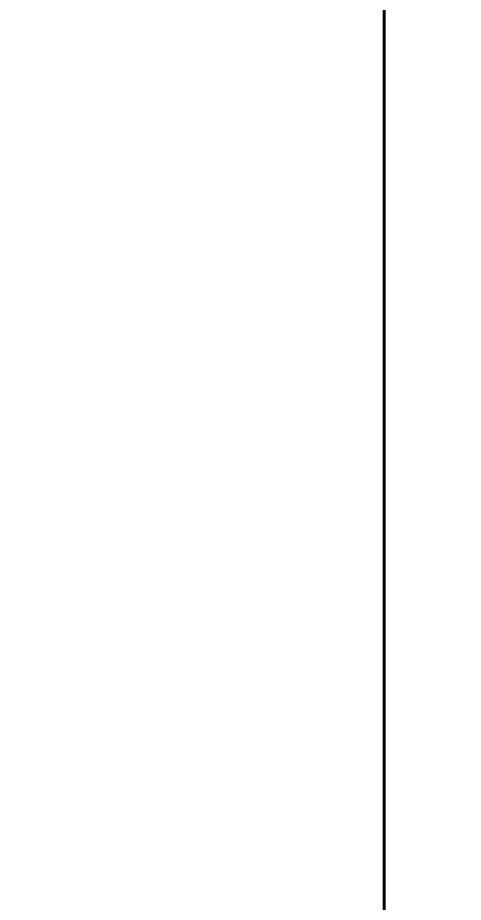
# Model space of a CAD drawing. Extents: x 193 to 1101, y 70 to 664.
# Drawn here: x 616.79 to 628.96, y 528.04 to 552.2 of the extents above; entities that cross this region are included whole.
import ezdxf

# ---------------------------------------------------------------- set-up
doc = ezdxf.new("R2010")
doc.units = 0
doc.header["$MEASUREMENT"] = 0
doc.layers.get('0').update_dxf_attribs({"linetype": 'CONTINUOUS'})
doc.layers.get('DEFPOINTS').update_dxf_attribs({"linetype": 'CONTINUOUS'})
doc.layers.add('Основная', color=7, linetype='CONTINUOUS', lineweight=40)
doc.styles.add('GOST type A0', font='', dxfattribs={"oblique": 15, "height": 3.5})
doc.styles.get('GOST type A0').set_extended_font_data('GOST type A')
doc.dimstyles.new('GOST type A', dxfattribs={"dimtxt": 3.5, "dimasz": 3, "dimexe": 2, "dimexo": 0, "dimgap": 1, "dimtad": 1, "dimtoh": 1, "dimtxsty": 'GOST type A0', "dimcen": 0, "dimazin": 2, "dimtfac": 1, "dimtmove": 0, "dimatfit": 3, "dimfxl": 1, "dimarcsym": 0})

# ---------------------------------------------------------------- blocks, each defined once
blk = doc.blocks.new('*D10')
at = {"color": 0, "lineweight": -2, "transparency": 16777216}
for p, q in [((616.792, 557.152), (653.078, 557.152)), ((651.078, 554.152), (651.078, 370.152)), ((616.792, 367.152), (653.078, 367.152))]:
    blk.add_line(p, q, dxfattribs=at)
at = {"color": 0, "transparency": 16777216}
for points in [[(650.578, 554.152), (651.578, 554.152), (651.078, 557.152)], [(650.578, 370.152), (651.578, 370.152), (651.078, 367.152)]]:
    blk.add_solid(points, dxfattribs=at)
at = {"layer": 'DEFPOINTS', "color": 0, "transparency": 16777216}
for p in [(616.792, 557.152), (616.792, 367.152), (651.078, 367.152)]:
    blk.add_point(p, dxfattribs=at)
at = {"color": 0, "transparency": 16777216, "insert": (648.328, 462.152), "char_height": 3.5, "attachment_point": 5, "rotation": 90, "style": 'GOST type A0'}
blk.add_mtext('95*', dxfattribs=at)
blk = doc.blocks.new('*D11')
at = {"color": 0, "lineweight": -2, "transparency": 16777216}
for p, q in [((626.792, 567.152), (663.078, 567.152)), ((661.078, 564.152), (661.078, 360.152)), ((626.792, 357.152), (663.078, 357.152))]:
    blk.add_line(p, q, dxfattribs=at)
at = {"color": 0, "transparency": 16777216}
for points in [[(660.578, 564.152), (661.578, 564.152), (661.078, 567.152)], [(660.578, 360.152), (661.578, 360.152), (661.078, 357.152)]]:
    blk.add_solid(points, dxfattribs=at)
at = {"layer": 'DEFPOINTS', "color": 0, "transparency": 16777216}
for p in [(626.792, 567.152), (626.792, 357.152), (661.078, 357.152)]:
    blk.add_point(p, dxfattribs=at)
at = {"color": 0, "transparency": 16777216, "insert": (658.328, 462.152), "char_height": 3.5, "attachment_point": 5, "rotation": 90, "style": 'GOST type A0'}
blk.add_mtext('105*', dxfattribs=at)

msp = doc.modelspace()

# ---------------------------------------------------------------- linework, layer by layer
at = {"layer": 'Основная'}
msp.add_line((626.792, 357.152), (626.792, 567.152), dxfattribs=at)

# ---------------------------------------------------------------- dimensions: what is measured, and where the dimension line sits
for base, p1, p2, text, picture, middle in [((661.078, 357.152), (626.792, 567.152), (626.792, 357.152), '105*', '*D11', (658.328, 462.152)), ((651.078, 367.152), (616.792, 557.152), (616.792, 367.152), '95*', '*D10', (648.328, 462.152))]:
    dim = msp.add_linear_dim(base=base, p1=p1, p2=p2, angle=90, text=text, dimstyle='GOST type A')
    dim.commit()
    dim.dimension.update_dxf_attribs({"geometry": picture, "text_midpoint": middle})

doc.saveas('drawing.dxf')
